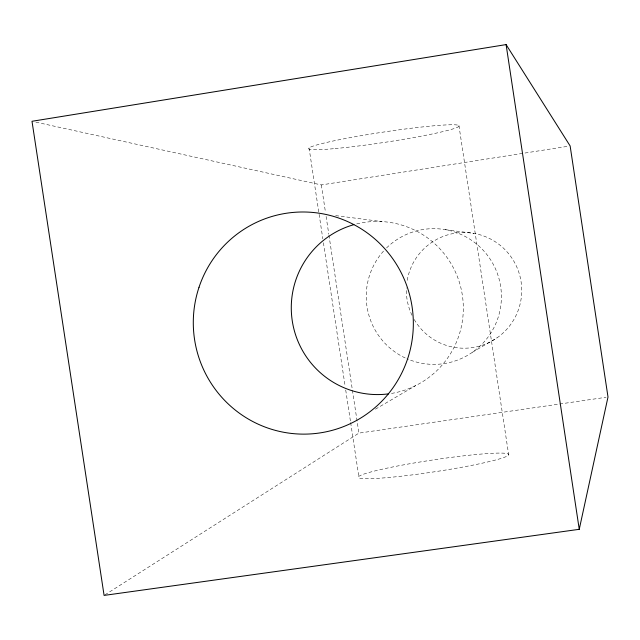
<?xml version="1.0" encoding="UTF-8"?>
<svg xmlns="http://www.w3.org/2000/svg" width="640" height="640" viewBox="0 0 640 640"><rect width="100%" height="100%" fill="white"/><g stroke="black" fill="none" stroke-linecap="round" stroke-linejoin="round"><path stroke-width="0.48" stroke-dasharray="3.2 2.4" d="M104.928 594.872L358.912 433.12L606.024 397.296M375.416 409.176L415.632 385.608M472.48 352.232L497.056 337.84M35.896 122.152L321.336 184.936L569.152 146.104M335.664 215.608L381.952 221.592M445.296 229.672L473.88 233.376M321.336 184.936L325.512 212.512M326.104 216.448L328.792 234.176M328.936 235.16L358.912 433.12M309.056 147.904L322.824 238.808M323.416 242.76L345.112 386.032M345.712 389.984L350.496 421.608M350.648 422.592L359.024 477.928M458.928 125.528L508.696 454.952A76.104 5.968 -8.6 0 1 392.248 477.152A76.104 5.968 -8.6 0 1 399.768 465.584A76.104 5.968 -8.6 0 1 508.696 454.952M407.2 280.352A57.856 57.696 78.5 0 1 489.784 238.624A57.856 57.696 78.5 0 1 506.176 329.928A57.856 57.696 78.5 0 1 414.232 319.512M412.008 315.32A57.856 57.696 78.5 0 1 406.392 287.856M356.712 223.912A86.584 86 78.5 0 1 461.64 291.192A86.584 86 78.5 0 1 390.552 393.576M386.544 247.944A67.864 67.576 78.5 0 1 475.64 243.28A67.864 67.576 78.5 0 1 491.856 331.384A67.864 67.576 78.5 0 1 406.936 358.728M405.16 357.92A67.864 67.576 78.5 0 1 383.808 250.784M335.056 148.576A76.16 5.176 -8.6 0 0 457.936 127.04A76.16 5.176 -8.6 0 0 358.608 136.112A76.16 5.176 -8.6 0 0 335.056 148.576"/><path stroke-width="0.96" d="M579.248 529.312L608 397.008L570.136 145.952L506.096 44.592L32 121.288L104.088 595.408L579.248 529.312L506.096 44.592M388.616 393.856A86.584 86 78.5 0 1 293.056 325.312A86.584 86 78.5 0 1 353.872 224.664M199.016 287.28A111.112 109.976 78.5 0 0 325.12 432.016A111.112 109.976 78.5 0 0 385.808 249.904A111.112 109.976 78.5 0 0 199.016 287.28"/></g></svg>
